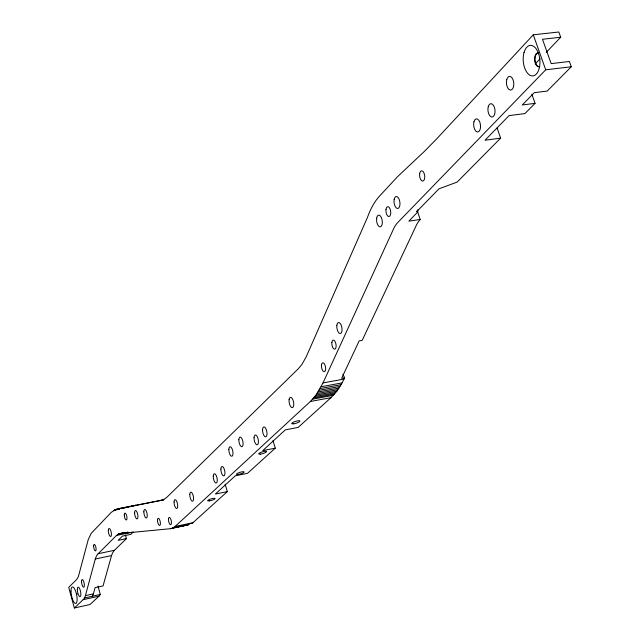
<?xml version="1.0" encoding="UTF-8"?>
<svg xmlns="http://www.w3.org/2000/svg" width="640" height="640" viewBox="0 0 640 640"><rect width="100%" height="100%" fill="white"/><g stroke="black" fill="none" stroke-linecap="round" stroke-linejoin="round"><path stroke-width="0.96" d="M417.64 212.096L417.84 209.824L416.712 211.608L417.64 212.096L408.824 221.16L420.192 219.456L417.672 211.872M163.92 499.704L115.584 509.584L111.272 512.336L91.248 533.32L88.304 539.408L78.328 576.776L76.632 579.536L68.712 587.368L74.336 608L83.176 599.656A32.824 10.2 78.4 0 0 84.416 598L84.6 597.648A32.824 10.2 78.4 0 0 85.416 595.608L95.296 559.008A40.76 13.176 78 0 1 98.136 553.728L116.512 535.432L119.24 533.648L170.368 528.704L187.72 525L189.952 523.632L192.488 523.104L227.328 491.616L225.112 484.128M92.384 596.232L92.552 595.904A32.768 10.304 78.3 0 0 93.384 593.856L95.088 587.648L103.064 585.912L111.536 555.568A40.616 13.44 78 0 1 114.456 550.28L126.416 538.624L125.376 534.92M170.368 528.704L172.864 528.016L175.168 526.432L310.328 401.512L316.032 395.056L323.024 382.92L394.04 227.84A61.52 29.952 81.1 0 1 397 223.328L545.712 69.8L571.288 66.76L569.392 61.472L551.16 63.616L542.48 39.272L560.696 37.24L558.808 32L533.28 34.816L436.64 138.912L424.248 151.544L397.528 176.696L379.464 196.184A101.408 48.984 80.9 0 0 367.536 217.232L306.4 356.392L301.984 364.368L298.36 368.688L167.584 496.592A94.464 33.56 79.7 0 1 160.76 500.48L118.912 508.536M273 440.656L275.28 448.16L262.712 450.624L285.328 429.864L298.192 427.392L331.024 397.64L336.848 391.192L342.088 382.896L344.624 377.76L342.904 374.224M420.192 219.456L419.792 219.912A61.2 30.432 81.1 0 0 416.76 224.416L362.2 340.36L359.152 340.888L341.64 378.304L344.624 377.76M535.264 63.88L540.072 58.84M546.256 52.36L560.696 37.24M416.712 211.608L439.016 188.808L457.104 182.104L500.624 138.144L497.088 127.92M531.8 94.104L535.064 103.352L524.944 113.568L509.064 115.616L485.032 140.224L500.624 138.144M571.288 66.76L547.224 91.072L534.32 92.672L522.272 104.976L535.064 103.352M133.256 531.952L130.792 534.36L122.464 536.088L118.136 540.352L126.416 538.624M84.416 598L100.312 594.496L97.992 586.104M100.296 594.512A32.712 10.408 78.3 0 1 99.024 596.168L89.976 604.536L74.336 608M275.28 448.16L247.52 473.32L235.32 475.76L215.4 494.04L227.328 491.616M131.76 506.48L132.416 506.176L130.544 506.56M187.72 525L180.736 525.984M133.08 505.904L135.808 505.12M83.176 599.656L99.024 596.168M85.416 595.608L93.384 593.856M98.136 553.728L114.456 550.28M95.296 559.008L111.536 555.568M119.24 533.648L123.552 532.728M118.528 533.952L124.12 532.792M118.176 534.144L127.496 532.208M117.832 534.352L128.08 532.232M116.512 535.432L132.32 532.144M175.168 526.432L193.016 522.712M173.656 527.584L188.936 524.392M173.264 527.808L188.536 524.624M172.864 528.016L188.136 524.824M116.232 509.312L132.144 506.096M115.584 509.584L119.32 508.824M124 507.88L125.872 507.504M160.76 500.48L163.56 499.912M114.944 509.888L119.616 508.936M114.312 510.216L117.112 509.648M113.68 510.584L115.552 510.2M310.328 401.512L331.024 397.64M318.16 391.944L339.024 388.088M317.104 393.536L337.944 389.672M316.032 395.056L336.848 391.192M314.936 396.496L335.728 392.632M313.816 397.864L334.584 393.992M312.672 399.152L333.416 395.288M323.024 382.92L344.008 379.08M321.16 386.744L342.088 382.896M320.184 388.552L341.096 384.696M319.184 390.288L340.072 386.424M533.28 34.816L545.712 69.8M539.6 66.76A6.992 3.824 85.3 0 1 535 60.088A6.992 3.824 85.3 0 1 538.504 52.84M77.096 594.272A3.856 1.192 78.1 0 1 77.016 593.776M539.72 66.648A6.992 3.824 85.3 0 1 534.64 60.128A6.992 3.824 85.3 0 1 538.648 52.968M331.872 342.368A4.592 2.04 80.1 0 0 334.608 349.176A4.592 2.04 80.1 0 0 335.456 342.368A4.592 2.04 80.1 0 0 331.872 342.368M321.48 364.984A4.52 1.984 79.8 0 0 324.16 371.72A4.52 1.984 79.8 0 0 324.976 365.064A4.52 1.984 79.8 0 0 321.48 364.984M289.088 399.672A5.248 2.216 79.4 0 0 292.072 407.648A5.248 2.216 79.4 0 0 293.04 400.128A5.248 2.216 79.4 0 0 289.088 399.672M189.792 494.56A4.6 1.696 78.6 0 0 192.528 501.192A4.6 1.696 78.6 0 0 192.736 494.264A4.6 1.696 78.6 0 0 189.792 494.56M157.496 520.168A3.64 1.28 78.5 0 0 159.624 525.456A3.64 1.28 78.5 0 0 159.736 520.008A3.64 1.28 78.5 0 0 157.496 520.168M168.456 519.304A3.696 1.32 78.5 0 0 170.624 524.664A3.696 1.32 78.5 0 0 170.76 519.144A3.696 1.32 78.5 0 0 168.456 519.304M213.272 476.232A4.752 1.808 78.8 0 0 216.144 483.048A4.752 1.808 78.8 0 0 216.392 475.864A4.752 1.808 78.8 0 0 213.272 476.232M220.888 469.032A4.8 1.848 78.8 0 0 223.8 475.912A4.8 1.848 78.8 0 0 224.072 468.64A4.8 1.848 78.8 0 0 220.888 469.032M228.84 449.344A4.864 1.904 79 0 0 231.808 456.272A4.864 1.904 79 0 0 232.104 448.864A4.864 1.904 79 0 0 228.84 449.344M238.856 439.72A4.928 1.952 79.1 0 0 241.888 446.72A4.928 1.952 79.1 0 0 242.2 439.2A4.928 1.952 79.1 0 0 238.856 439.72M254.056 437.696A5.016 2.024 79.1 0 0 257.168 444.824A5.016 2.024 79.1 0 0 257.512 437.16A5.016 2.024 79.1 0 0 254.056 437.696M262.552 429.672A5.072 2.064 79.1 0 0 265.712 436.864A5.072 2.064 79.1 0 0 266.08 429.096A5.072 2.064 79.1 0 0 262.552 429.672M174.064 501.984A4.512 1.632 78.6 0 0 176.72 508.504A4.512 1.632 78.6 0 0 176.888 501.728A4.512 1.632 78.6 0 0 174.064 501.984M143.84 511.84A4.328 1.504 78.6 0 0 146.392 517.992A4.328 1.504 78.6 0 0 146.408 511.4A4.328 1.504 78.6 0 0 143.84 511.84M336.848 325.296A5.592 2.512 80.4 0 0 340.184 333.552A5.592 2.512 80.4 0 0 341.232 325.224A5.592 2.512 80.4 0 0 336.848 325.296M376.648 218.208A5.936 2.808 82 0 0 380.168 226.888A5.936 2.808 82 0 0 381.512 217.896A5.936 2.808 82 0 0 376.648 218.208M385.992 209.304A4.968 2.368 82.2 0 0 388.952 216.544A4.968 2.368 82.2 0 0 390.088 209A4.968 2.368 82.2 0 0 385.992 209.304M394.104 199.696A6.056 2.912 82.3 0 0 397.728 208.512A6.056 2.912 82.3 0 0 399.144 199.288A6.056 2.912 82.3 0 0 394.104 199.696M419.664 173.616A5.16 2.544 82.8 0 0 422.784 181.08A5.16 2.544 82.8 0 0 424.056 173.168A5.16 2.544 82.8 0 0 419.664 173.616M473.928 121.808A6.608 3.432 83.8 0 0 477.408 131.992A6.608 3.432 83.8 0 0 479.936 122.464A6.608 3.432 83.8 0 0 473.928 121.808M488.248 106.72A6.712 3.528 84.2 0 0 491.792 117.024A6.712 3.528 84.2 0 0 494.408 107.312A6.712 3.528 84.2 0 0 488.248 106.72M506.768 79.592A6.856 3.656 84.7 0 0 510.416 90.064A6.856 3.656 84.7 0 0 513.152 80.056A6.856 3.656 84.7 0 0 506.768 79.592M524.016 52.568A15.328 8.328 85.3 0 0 532.176 75.928A15.328 8.328 85.3 0 0 538.512 53.448A15.328 8.328 85.3 0 0 524.016 52.568M77.32 589.504A4.864 1.512 78.2 0 0 80.016 596.648A4.864 1.512 78.2 0 0 79.984 589.472A4.864 1.512 78.2 0 0 77.32 589.504M134.6 512.84A4.28 1.472 78.6 0 0 137.104 518.92A4.28 1.472 78.6 0 0 137.112 512.408A4.28 1.472 78.6 0 0 134.6 512.84M124.288 514.92A3.496 1.184 78.6 0 0 126.28 519.984A3.496 1.184 78.6 0 0 126.344 514.752A3.496 1.184 78.6 0 0 124.288 514.92M93.616 546.072A3.328 1.072 78.5 0 0 95.472 550.928A3.328 1.072 78.5 0 0 95.488 545.992A3.328 1.072 78.5 0 0 93.616 546.072M70.976 591.016A8.448 2.6 78.1 0 0 75.6 603.512A8.448 2.6 78.1 0 0 75.592 591.16A8.448 2.6 78.1 0 0 70.976 591.016M81.488 581.328A3.92 1.224 78.2 0 0 83.608 587.208A3.92 1.224 78.2 0 0 83.688 581.56A3.92 1.224 78.2 0 0 81.488 581.328M108.312 530.544A4.12 1.36 78.6 0 0 110.624 536.528A4.12 1.36 78.6 0 0 110.672 530.392A4.12 1.36 78.6 0 0 108.312 530.544M260.312 454.136A4.12 0.904 -16.8 0 0 266.56 451.68A4.12 0.904 -16.8 0 0 261.008 452.32A4.12 0.904 -16.8 0 0 260.312 454.136M238.136 474.456A4 0.848 -16.6 0 0 244.168 472.096A4 0.848 -16.6 0 0 238.736 472.752A4 0.848 -16.6 0 0 238.136 474.456M293.4 423.824A4.296 0.976 -17.1 0 0 299.952 421.232A4.296 0.976 -17.1 0 0 294.248 421.824A4.296 0.976 -17.1 0 0 293.4 423.824M209.288 500.88A3.848 0.784 -16.4 0 0 215.056 498.64A3.848 0.784 -16.4 0 0 209.776 499.328A3.848 0.784 -16.4 0 0 209.288 500.88"/></g></svg>
